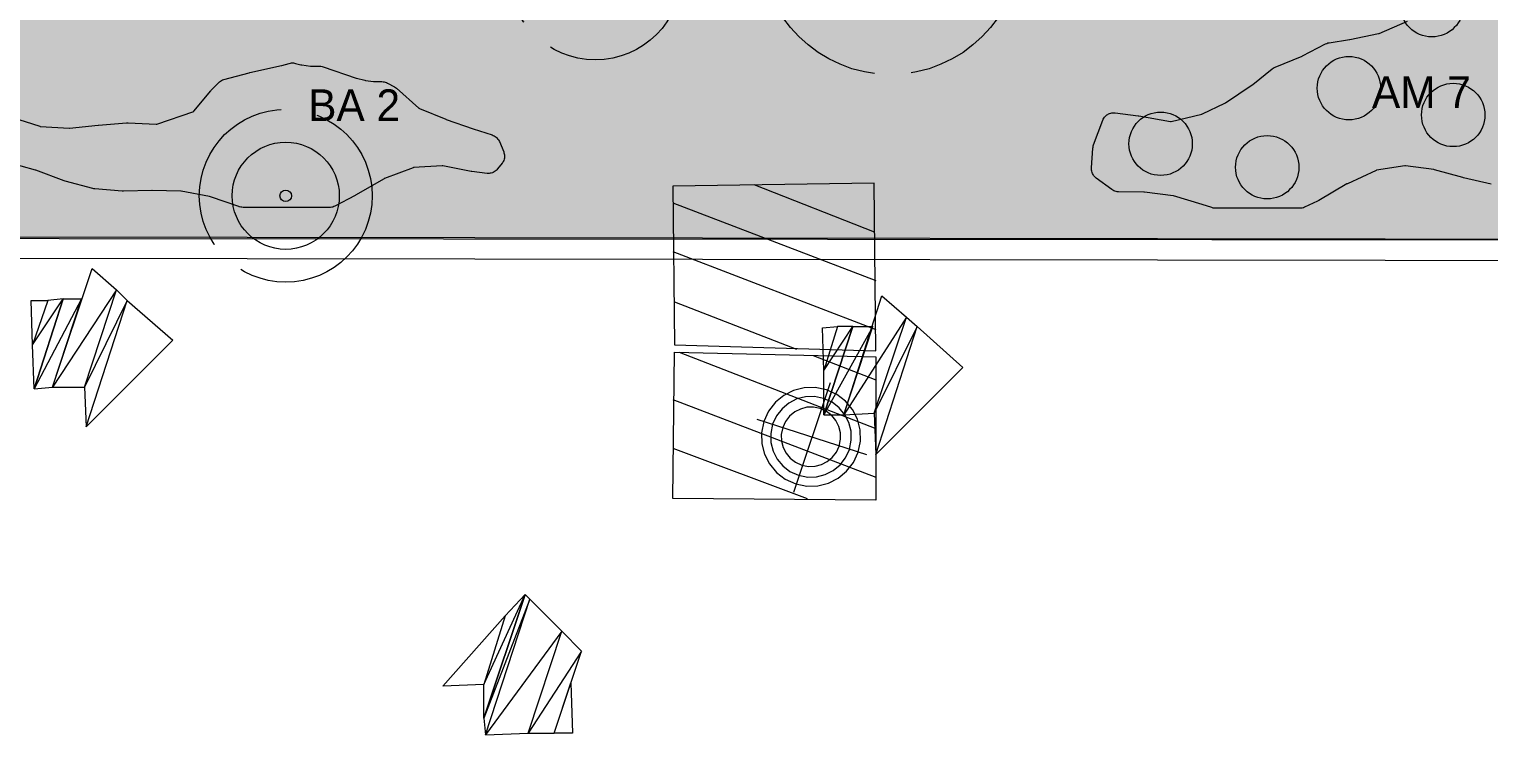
# Model space of a CAD drawing. Header units: metres. Extents: x 1 to 213, y 1 to 147.
# Drawn here: x 92.74 to 102.87, y 15.31 to 20.21 of the extents above; entities that cross this region are included whole.
import ezdxf

# ---------------------------------------------------------------- set-up
doc = ezdxf.new("R2010")
doc.units = ezdxf.units.M
doc.linetypes.add('DASHED', pattern=[1.524, 1.27, -0.254])
doc.layers.get('0').update_dxf_attribs({"lineweight": 0, "plot": 0})
for name, color, linetype, lineweight, plot in [('00-BASE-ARQUITECTURA', 8, 'Continuous', 0, False), ('PJ-ARBUSTOS', 82, 'Continuous', 0, False), ('PJ-COPA-ADULTA', 8, 'DASHED', 0, False), ('PJ-ETIQUETAS', 7, 'Continuous', 0, False), ('PJ-GRAVILLA', 42, 'Continuous', 0, False), ('PJ-HERBACEAS', 212, 'Continuous', 0, False), ('PJ-LIMITE-JARDIN', 7, 'Continuous', 0, False), ('PJ-MASAS', 92, 'Continuous', 0, False), ('PJ-MASAS-RELLENO', 92, 'Continuous', 0, False), ('PJ-RIEGO-SECTORES', 5, 'Continuous', 0, False)]:
    doc.layers.add(name, color=color, linetype=linetype, lineweight=lineweight, plot=plot)

# ---------------------------------------------------------------- blocks, each defined once
blk = doc.blocks.new('PJ_AM')
blk.add_circle((0, 0), 0.22)
for tag, p, height in [('CODIGO', (0.15, 0.15), 0.2), ('ESPECIE', (0.15, -0.1), 0.15), ('ZONA', (0.15, -0.3), 0.15)]:
    blk.add_attdef(tag, p, '', height=height)
blk = doc.blocks.new('PJ_BA')
for radius in [0.372, 0.04]:
    blk.add_circle((0, 0), radius)
for tag, p, height in [('CODIGO', (0.15, 0.15), 0.2), ('ESPECIE', (0.15, -0.1), 0.15), ('ZONA', (0.15, -0.3), 0.15)]:
    blk.add_attdef(tag, p, '', height=height)

msp = doc.modelspace()

# ---------------------------------------------------------------- hatches: boundary and pattern name
at = {"layer": 'PJ-GRAVILLA'}
h = msp.add_hatch(dxfattribs=at)
h.set_pattern_fill('GRAVEL', scale=0.03)
h.paths.add_polyline_path([(69.718, 40.217), (86.21, 40.128), (86.431, 40.04), (102.129, 40.04), (102.526, 39.379), (102.526, 39.114), (105.216, 32.015), (106.318, 28.751), (107.288, 26.502), (108.435, 24.43), (109.537, 22.798), (111.257, 20.682), (112.227, 19.756), (112.227, 19.094), (111.919, 18.785), (111.61, 18.741), (60.942, 18.785), (60.722, 18.874), (60.413, 19.27), (60.457, 19.844), (61.207, 20.682), (62.53, 22.578), (63.853, 25.091), (68.527, 37.527), (68.836, 37.791), (69.277, 37.615), (69.453, 37.659), (69.718, 38.012), (69.674, 38.276), (69.056, 38.761), (69.409, 39.864), (69.718, 40.217)])
at = {"layer": 'PJ-MASAS-RELLENO'}
for points in [[(100.658, 19.573), (100.66, 19.573), (100.662, 19.573), (100.876, 19.624), (100.878, 19.625), (100.88, 19.626), (101.034, 19.7), (101.039, 19.703), (101.225, 19.827), (101.228, 19.829), (101.364, 19.938), (101.37, 19.943), (101.377, 19.947), (101.384, 19.95), (101.571, 20.027), (101.574, 20.028), (101.734, 20.111), (101.742, 20.115), (101.75, 20.118), (101.759, 20.119), (101.901, 20.142), (101.903, 20.142), (102.101, 20.183), (102.103, 20.183), (102.105, 20.184), (102.303, 20.27), (102.305, 20.271), (102.444, 20.34), (102.451, 20.343), (102.458, 20.346), (102.465, 20.347), (102.472, 20.348), (102.48, 20.349), (102.725, 20.348), (102.729, 20.348), (102.753, 20.347), (102.761, 20.346), (102.783, 20.343), (102.791, 20.341), (102.813, 20.335), (102.821, 20.333), (102.842, 20.325), (102.849, 20.322), (102.869, 20.312), (102.876, 20.308), (102.895, 20.296), (102.902, 20.291), (102.92, 20.278), (102.926, 20.272), (102.942, 20.257), (102.947, 20.251), (102.962, 20.234), (102.967, 20.227), (102.98, 20.209), (102.984, 20.202), (102.995, 20.182), (102.998, 20.175), (103.007, 20.154), (103.01, 20.147), (103.017, 20.123), (103.018, 20.119), (103.02, 20.112), (103.02, 20.11), (103.024, 20.098), (103.024, 20.096), (103.047, 20.034), (103.047, 20.032), (103.052, 20.02), (103.053, 20.019), (103.076, 19.969), (103.079, 19.962), (103.082, 19.954), (103.083, 19.945), (103.084, 19.937), (103.087, 19.799), (103.088, 19.797), (103.088, 19.795), (103.186, 19.584), (103.186, 19.582), (103.188, 19.582), (103.396, 19.526), (103.397, 19.526), (103.399, 19.526), (103.597, 19.529), (103.6, 19.529), (103.797, 19.55), (103.803, 19.55), (103.995, 19.556), (104.007, 19.555), (104.201, 19.532), (104.203, 19.532), (104.426, 19.498), (104.428, 19.498), (104.429, 19.498), (104.536, 19.51), (104.544, 19.511), (104.551, 19.511), (104.558, 19.51), (104.566, 19.508), (104.629, 19.492), (104.637, 19.489), (104.645, 19.486), (104.652, 19.482), (104.659, 19.477), (104.665, 19.471), (104.671, 19.465), (104.676, 19.458), (104.754, 19.34), (104.758, 19.334), (104.761, 19.327), (104.763, 19.32), (104.765, 19.313), (104.766, 19.306), (104.767, 19.298), (104.767, 19.291), (104.752, 19.089), (104.751, 19.082), (104.75, 19.075), (104.747, 19.067), (104.744, 19.06), (104.741, 19.054), (104.737, 19.048), (104.732, 19.042), (104.727, 19.036), (104.721, 19.032), (104.715, 19.027), (104.638, 18.979), (104.631, 18.976), (104.624, 18.973), (104.617, 18.97), (104.61, 18.969), (104.603, 18.968), (104.595, 18.967), (104.021, 18.968), (104.013, 18.968), (104.005, 18.97), (103.997, 18.972), (103.989, 18.974), (103.896, 19.015), (103.895, 19.015), (103.696, 19.092), (103.695, 19.092), (103.693, 19.093), (103.495, 19.13), (103.493, 19.13), (103.492, 19.13), (103.293, 19.131), (103.291, 19.131), (103.095, 19.122), (103.087, 19.123), (102.896, 19.136), (102.89, 19.137), (102.884, 19.138), (102.691, 19.182), (102.687, 19.183), (102.49, 19.238), (102.485, 19.239), (102.288, 19.266), (102.286, 19.266), (102.284, 19.266), (102.087, 19.234), (102.085, 19.233), (102.084, 19.232), (101.886, 19.141), (101.882, 19.139), (101.686, 19.023), (101.679, 19.02), (101.588, 18.977), (101.58, 18.974), (101.571, 18.972), (101.563, 18.971), (101.554, 18.97), (100.97, 18.971), (100.962, 18.971), (100.953, 18.972), (100.945, 18.975), (100.878, 18.997), (100.877, 18.997), (100.678, 19.056), (100.677, 19.057), (100.675, 19.057), (100.478, 19.082), (100.473, 19.082), (100.297, 19.085), (100.288, 19.085), (100.28, 19.087), (100.272, 19.089), (100.265, 19.092), (100.257, 19.096), (100.251, 19.1), (100.141, 19.18), (100.135, 19.185), (100.129, 19.191), (100.124, 19.197), (100.12, 19.204), (100.116, 19.211), (100.113, 19.219), (100.111, 19.227), (100.109, 19.235), (100.108, 19.243), (100.109, 19.251), (100.119, 19.388), (100.12, 19.395), (100.121, 19.403), (100.124, 19.41), (100.188, 19.582), (100.191, 19.589), (100.195, 19.595), (100.199, 19.602), (100.204, 19.608), (100.209, 19.613), (100.215, 19.618), (100.222, 19.622), (100.228, 19.626), (100.235, 19.629), (100.243, 19.631), (100.25, 19.633), (100.258, 19.633), (100.265, 19.634), (100.273, 19.633), (100.434, 19.613), (100.438, 19.612), (100.658, 19.573)], [(91.068, 19.387), (91.068, 19.389), (91.073, 19.477), (91.074, 19.484), (91.076, 19.492), (91.078, 19.499), (91.081, 19.506), (91.085, 19.513), (91.089, 19.52), (91.094, 19.526), (91.1, 19.531), (91.106, 19.536), (91.112, 19.54), (91.255, 19.626), (91.256, 19.627), (91.257, 19.629), (91.389, 19.794), (91.391, 19.795), (91.392, 19.797), (91.489, 19.983), (91.49, 19.986), (91.536, 20.093), (91.54, 20.1), (91.544, 20.107), (91.549, 20.113), (91.554, 20.119), (91.56, 20.124), (91.566, 20.129), (91.573, 20.132), (91.683, 20.189), (91.69, 20.192), (91.697, 20.195), (91.705, 20.197), (91.713, 20.198), (91.721, 20.198), (91.729, 20.198), (91.736, 20.196), (91.744, 20.194), (91.751, 20.191), (91.941, 20.109), (91.948, 20.105), (91.955, 20.101), (91.961, 20.096), (91.967, 20.09), (91.972, 20.084), (91.977, 20.077), (91.981, 20.07), (91.984, 20.062), (92.009, 19.993), (92.01, 19.991), (92.015, 19.979), (92.015, 19.977), (92.049, 19.906), (92.05, 19.904), (92.056, 19.893), (92.057, 19.891), (92.098, 19.823), (92.099, 19.822), (92.106, 19.811), (92.107, 19.81), (92.146, 19.757), (92.147, 19.756), (92.15, 19.752), (92.151, 19.751), (92.153, 19.751), (92.158, 19.75), (92.16, 19.75), (92.297, 19.75), (92.305, 19.75), (92.312, 19.749), (92.319, 19.747), (92.326, 19.745), (92.332, 19.742), (92.408, 19.705), (92.409, 19.705), (92.609, 19.604), (92.61, 19.603), (92.612, 19.603), (92.81, 19.54), (92.812, 19.539), (92.813, 19.539), (93.012, 19.527), (93.013, 19.527), (93.015, 19.527), (93.215, 19.547), (93.216, 19.547), (93.411, 19.564), (93.422, 19.564), (93.617, 19.554), (93.619, 19.554), (93.621, 19.554), (93.877, 19.643), (93.878, 19.644), (93.879, 19.645), (93.995, 19.785), (93.999, 19.79), (94.05, 19.842), (94.056, 19.848), (94.063, 19.853), (94.07, 19.858), (94.078, 19.861), (94.086, 19.864), (94.263, 19.911), (94.266, 19.912), (94.487, 19.961), (94.489, 19.961), (94.541, 19.976), (94.548, 19.978), (94.555, 19.979), (94.563, 19.979), (94.57, 19.979), (94.577, 19.978), (94.584, 19.976), (94.622, 19.966), (94.627, 19.965), (94.688, 19.957), (94.694, 19.956), (94.752, 19.956), (94.76, 19.956), (94.769, 19.954), (94.777, 19.952), (95.005, 19.874), (95.008, 19.874), (95.064, 19.859), (95.069, 19.857), (95.125, 19.85), (95.13, 19.85), (95.184, 19.85), (95.192, 19.849), (95.2, 19.848), (95.207, 19.846), (95.215, 19.843), (95.222, 19.84), (95.27, 19.813), (95.278, 19.809), (95.284, 19.803), (95.44, 19.666), (95.442, 19.665), (95.444, 19.664), (95.627, 19.588), (95.63, 19.587), (95.817, 19.522), (95.818, 19.521), (95.95, 19.479), (95.957, 19.476), (95.964, 19.472), (95.97, 19.468), (95.976, 19.464), (95.982, 19.459), (95.987, 19.453), (95.992, 19.447), (95.995, 19.44), (95.999, 19.434), (96.029, 19.363), (96.031, 19.356), (96.033, 19.348), (96.034, 19.341), (96.035, 19.333), (96.035, 19.325), (96.034, 19.318), (96.032, 19.31), (96.029, 19.303), (96.026, 19.296), (96.022, 19.289), (96.018, 19.283), (95.986, 19.243), (95.982, 19.237), (95.976, 19.232), (95.97, 19.227), (95.964, 19.223), (95.957, 19.219), (95.951, 19.217), (95.943, 19.214), (95.936, 19.213), (95.929, 19.212), (95.921, 19.212), (95.914, 19.212), (95.808, 19.225), (95.803, 19.226), (95.606, 19.265), (95.604, 19.265), (95.602, 19.265), (95.404, 19.253), (95.402, 19.252), (95.4, 19.252), (95.202, 19.176), (95.2, 19.176), (95.199, 19.175), (95, 19.061), (94.997, 19.059), (94.857, 18.985), (94.85, 18.982), (94.842, 18.979), (94.835, 18.977), (94.827, 18.976), (94.819, 18.976), (94.22, 18.976), (94.212, 18.977), (94.204, 18.978), (94.196, 18.98), (94.193, 18.981), (94.191, 18.982), (93.993, 19.049), (93.987, 19.051), (93.79, 19.089), (93.788, 19.089), (93.787, 19.09), (93.588, 19.094), (93.586, 19.094), (93.39, 19.088), (93.381, 19.089), (93.191, 19.104), (93.183, 19.105), (93.176, 19.107), (92.985, 19.158), (92.978, 19.16), (92.782, 19.234), (92.779, 19.235), (92.58, 19.291), (92.578, 19.291), (92.577, 19.291), (92.379, 19.29), (92.377, 19.29), (92.375, 19.289), (92.177, 19.22), (92.175, 19.22), (92.174, 19.219), (91.974, 19.106), (91.972, 19.105), (91.779, 19.002), (91.771, 18.998), (91.763, 18.995), (91.718, 18.982), (91.71, 18.98), (91.703, 18.979), (91.695, 18.979), (91.21, 18.979), (91.201, 18.98), (91.193, 18.981), (91.163, 18.987), (91.155, 18.99), (91.148, 18.993), (91.14, 18.996), (91.133, 19.001), (91.127, 19.006), (90.991, 19.128), (90.985, 19.134), (90.98, 19.14), (90.976, 19.146), (90.972, 19.153), (90.969, 19.16), (90.966, 19.168), (90.965, 19.175), (90.964, 19.183), (90.964, 19.191), (90.965, 19.199), (90.966, 19.206), (90.968, 19.214), (90.971, 19.221), (90.975, 19.228), (91.067, 19.385), (91.068, 19.387)]]:
    msp.add_hatch(color=7, dxfattribs=at).paths.add_polyline_path(points)

# ---------------------------------------------------------------- linework, layer by layer
at = {"layer": '00-BASE-ARQUITECTURA'}
for points in [[(97.204, 19.124), (97.215, 18.023), (98.612, 17.981), (98.601, 19.145)], [(97.215, 17.97), (98.612, 17.939), (98.612, 16.944), (97.204, 16.954)]]:
    msp.add_lwpolyline(points, close=True, dxfattribs=at)
for points in [[(97.765, 19.135), (98.601, 18.807)], [(97.204, 19.008), (98.612, 18.468)], [(61.062, 18.817), (111.629, 18.743)], [(61.062, 18.669), (111.629, 18.595)], [(97.204, 18.669), (98.612, 18.129)], [(93.341, 18.404), (92.897, 17.727), (93.172, 18.553), (93.341, 18.404)], [(92.971, 18.341), (92.865, 18.33), (92.759, 18.023), (92.971, 18.341)], [(92.971, 18.341), (92.77, 17.716), (92.759, 18.023), (92.971, 18.341)], [(92.897, 17.727), (93.098, 18.341), (92.77, 17.716), (92.897, 17.727)], [(93.098, 18.341), (92.77, 17.716), (92.971, 18.341), (93.098, 18.341)], [(93.119, 17.727), (93.341, 18.404), (92.897, 17.727), (93.119, 17.727)], [(93.416, 18.33), (93.119, 17.727), (93.341, 18.404), (93.416, 18.33)], [(98.824, 18.214), (98.39, 17.537), (98.654, 18.362), (98.824, 18.214)], [(92.865, 18.33), (92.759, 18.023), (92.749, 18.33), (92.865, 18.33)], [(93.13, 17.452), (93.416, 18.33), (93.119, 17.727), (93.13, 17.452)], [(93.733, 18.055), (93.13, 17.452), (93.416, 18.33), (93.733, 18.055)], [(97.215, 18.32), (98.062, 17.992)], [(98.347, 18.15), (98.252, 17.843), (98.242, 18.14), (98.347, 18.15)], [(98.39, 17.537), (98.591, 18.15), (98.252, 17.537), (98.39, 17.537)], [(98.591, 18.15), (98.252, 17.537), (98.453, 18.15), (98.591, 18.15)], [(98.453, 18.15), (98.347, 18.15), (98.252, 17.843), (98.453, 18.15)], [(98.453, 18.15), (98.252, 17.537), (98.252, 17.843), (98.453, 18.15)], [(98.601, 17.547), (98.824, 18.214), (98.39, 17.537), (98.601, 17.547)], [(98.898, 18.15), (98.601, 17.547), (98.824, 18.214), (98.898, 18.15)], [(98.612, 17.261), (98.898, 18.15), (98.601, 17.547), (98.612, 17.261)], [(99.215, 17.865), (98.612, 17.261), (98.898, 18.15), (99.215, 17.865)], [(97.247, 17.97), (98.612, 17.441)], [(98.178, 17.949), (98.612, 17.78)], [(98.294, 17.759), (98.04, 16.997)], [(97.204, 17.642), (98.612, 17.103)], [(98.056, 17.056), (98.133, 17.04), (98.21, 17.042), (98.284, 17.061), (98.351, 17.095), (98.409, 17.144), (98.456, 17.204), (98.489, 17.277), (98.505, 17.354), (98.503, 17.431), (98.484, 17.505), (98.45, 17.572), (98.402, 17.63), (98.341, 17.677), (98.269, 17.71), (98.191, 17.726), (98.114, 17.724), (98.041, 17.705), (97.974, 17.671), (97.915, 17.623), (97.868, 17.562), (97.835, 17.49), (97.819, 17.412), (97.821, 17.335), (97.84, 17.262), (97.874, 17.195), (97.923, 17.136), (97.983, 17.089), (98.056, 17.056)], [(98.075, 17.116), (98.139, 17.104), (98.201, 17.105), (98.261, 17.121), (98.316, 17.149), (98.364, 17.188), (98.402, 17.237), (98.429, 17.296), (98.442, 17.36), (98.44, 17.422), (98.425, 17.482), (98.397, 17.537), (98.357, 17.585), (98.308, 17.623), (98.249, 17.65), (98.186, 17.663), (98.123, 17.661), (98.063, 17.646), (98.008, 17.618), (97.961, 17.578), (97.922, 17.529), (97.895, 17.47), (97.883, 17.406), (97.884, 17.344), (97.9, 17.284), (97.928, 17.229), (97.967, 17.182), (98.016, 17.143), (98.075, 17.116)], [(98.098, 17.187), (98.145, 17.177), (98.191, 17.179), (98.235, 17.19), (98.275, 17.211), (98.31, 17.239), (98.339, 17.276), (98.358, 17.319), (98.368, 17.366), (98.367, 17.412), (98.355, 17.456), (98.335, 17.496), (98.306, 17.531), (98.269, 17.56), (98.226, 17.579), (98.179, 17.589), (98.133, 17.588), (98.089, 17.576), (98.049, 17.556), (98.014, 17.527), (97.986, 17.49), (97.966, 17.447), (97.956, 17.4), (97.958, 17.354), (97.969, 17.31), (97.99, 17.27), (98.018, 17.235), (98.055, 17.207), (98.098, 17.187)], [(97.786, 17.505), (98.548, 17.261)], [(97.204, 17.304), (98.136, 16.954)], [(96.21, 16.256), (95.892, 15.43), (96.178, 16.288), (96.21, 16.256)], [(96.178, 16.288), (96.04, 16.14), (95.892, 15.663), (96.178, 16.288)], [(96.178, 16.288), (95.892, 15.43), (95.892, 15.663), (96.178, 16.288)], [(95.903, 15.314), (96.21, 16.256), (95.892, 15.43), (95.903, 15.314)], [(96.432, 16.034), (95.903, 15.314), (96.21, 16.256), (96.432, 16.034)], [(96.04, 16.14), (95.892, 15.663), (95.606, 15.653), (96.04, 16.14)], [(96.199, 15.325), (96.432, 16.034), (95.903, 15.314), (96.199, 15.325)], [(96.569, 15.896), (96.199, 15.325), (96.432, 16.034), (96.569, 15.896)], [(96.379, 15.325), (96.569, 15.896), (96.199, 15.325), (96.379, 15.325)], [(96.506, 15.325), (96.379, 15.325), (96.495, 15.674), (96.506, 15.325)]]:
    msp.add_lwpolyline(points, dxfattribs=at)
at = {"layer": 'PJ-COPA-ADULTA'}
for centre, radius in [((98.714, 20.799), 0.9), ((96.665, 20.601), 0.6), ((94.516, 19.057), 0.6)]:
    msp.add_circle(centre, radius, dxfattribs=at)
at = {"layer": 'PJ-LIMITE-JARDIN'}
msp.add_lwpolyline([(111.61, 18.741), (60.942, 18.785), (60.722, 18.874), (60.413, 19.27), (60.457, 19.844), (61.207, 20.682), (62.53, 22.578), (63.853, 25.091), (68.527, 37.527), (68.836, 37.791), (69.277, 37.615), (69.453, 37.659), (69.718, 38.012), (69.674, 38.276), (69.056, 38.761), (69.409, 39.864), (69.718, 40.217), (69.718, 40.217), (86.21, 40.128), (86.431, 40.04), (102.129, 40.04), (102.526, 39.379), (102.526, 39.114), (105.216, 32.015)], dxfattribs=at)
at = {"layer": 'PJ-MASAS'}
for points in [[(102.884, 19.138), (102.691, 19.182), (102.687, 19.183), (102.49, 19.238), (102.485, 19.239), (102.288, 19.266), (102.286, 19.266), (102.284, 19.266), (102.087, 19.234), (102.085, 19.233), (102.084, 19.232), (101.886, 19.141), (101.882, 19.139), (101.686, 19.023), (101.679, 19.02), (101.588, 18.977), (101.58, 18.974), (101.571, 18.972), (101.563, 18.971), (101.554, 18.97), (100.97, 18.971), (100.962, 18.971), (100.953, 18.972), (100.945, 18.975), (100.878, 18.997), (100.877, 18.997), (100.678, 19.056), (100.677, 19.057), (100.675, 19.057), (100.478, 19.082), (100.473, 19.082), (100.297, 19.085), (100.288, 19.085), (100.28, 19.087), (100.272, 19.089), (100.265, 19.092), (100.257, 19.096), (100.251, 19.1), (100.141, 19.18), (100.135, 19.185), (100.129, 19.191), (100.124, 19.197), (100.12, 19.204), (100.116, 19.211), (100.113, 19.219), (100.111, 19.227), (100.109, 19.235), (100.108, 19.243), (100.109, 19.251), (100.119, 19.388), (100.12, 19.395), (100.121, 19.403), (100.124, 19.41), (100.188, 19.582), (100.191, 19.589), (100.195, 19.595), (100.199, 19.602), (100.204, 19.608), (100.209, 19.613), (100.215, 19.618), (100.222, 19.622), (100.228, 19.626), (100.235, 19.629), (100.243, 19.631), (100.25, 19.633), (100.258, 19.633), (100.265, 19.634), (100.273, 19.633), (100.434, 19.613), (100.438, 19.612), (100.658, 19.573), (100.658, 19.573), (100.66, 19.573), (100.662, 19.573), (100.876, 19.624), (100.878, 19.625), (100.88, 19.626), (101.034, 19.7), (101.039, 19.703), (101.225, 19.827), (101.228, 19.829), (101.364, 19.938), (101.37, 19.943), (101.377, 19.947), (101.384, 19.95), (101.571, 20.027), (101.574, 20.028), (101.734, 20.111), (101.742, 20.115), (101.75, 20.118), (101.759, 20.119), (101.901, 20.142), (101.903, 20.142), (102.101, 20.183), (102.103, 20.183), (102.105, 20.184), (102.303, 20.27)], [(92.612, 19.603), (92.81, 19.54), (92.812, 19.539), (92.813, 19.539), (93.012, 19.527), (93.013, 19.527), (93.015, 19.527), (93.215, 19.547), (93.216, 19.547), (93.411, 19.564), (93.422, 19.564), (93.617, 19.554), (93.619, 19.554), (93.621, 19.554), (93.877, 19.643), (93.878, 19.644), (93.879, 19.645), (93.995, 19.785), (93.999, 19.79), (94.05, 19.842), (94.056, 19.848), (94.063, 19.853), (94.07, 19.858), (94.078, 19.861), (94.086, 19.864), (94.263, 19.911), (94.266, 19.912), (94.487, 19.961), (94.489, 19.961), (94.541, 19.976), (94.548, 19.978), (94.555, 19.979), (94.563, 19.979), (94.57, 19.979), (94.577, 19.978), (94.584, 19.976), (94.622, 19.966), (94.627, 19.965), (94.688, 19.957), (94.694, 19.956), (94.752, 19.956), (94.76, 19.956), (94.769, 19.954), (94.777, 19.952), (95.005, 19.874), (95.008, 19.874), (95.064, 19.859), (95.069, 19.857), (95.125, 19.85), (95.13, 19.85), (95.184, 19.85), (95.192, 19.849), (95.2, 19.848), (95.207, 19.846), (95.215, 19.843), (95.222, 19.84), (95.27, 19.813), (95.278, 19.809), (95.284, 19.803), (95.44, 19.666), (95.442, 19.665), (95.444, 19.664), (95.627, 19.588), (95.63, 19.587), (95.817, 19.522), (95.818, 19.521), (95.95, 19.479), (95.957, 19.476), (95.964, 19.472), (95.97, 19.468), (95.976, 19.464), (95.982, 19.459), (95.987, 19.453), (95.992, 19.447), (95.995, 19.44), (95.999, 19.434), (96.029, 19.363), (96.031, 19.356), (96.033, 19.348), (96.034, 19.341), (96.035, 19.333), (96.035, 19.325), (96.034, 19.318), (96.032, 19.31), (96.029, 19.303), (96.026, 19.296), (96.022, 19.289), (96.018, 19.283), (95.986, 19.243), (95.982, 19.237), (95.976, 19.232), (95.97, 19.227), (95.964, 19.223), (95.957, 19.219), (95.951, 19.217), (95.943, 19.214), (95.936, 19.213), (95.929, 19.212), (95.921, 19.212), (95.914, 19.212), (95.808, 19.225), (95.803, 19.226), (95.606, 19.265), (95.604, 19.265), (95.602, 19.265), (95.404, 19.253), (95.402, 19.252), (95.4, 19.252), (95.202, 19.176), (95.2, 19.176), (95.199, 19.175), (95, 19.061), (94.997, 19.059), (94.857, 18.985), (94.85, 18.982), (94.842, 18.979), (94.835, 18.977), (94.827, 18.976), (94.819, 18.976), (94.22, 18.976), (94.212, 18.977), (94.204, 18.978), (94.196, 18.98), (94.193, 18.981), (94.191, 18.982), (93.993, 19.049), (93.987, 19.051), (93.79, 19.089), (93.788, 19.089), (93.787, 19.09), (93.588, 19.094), (93.586, 19.094), (93.39, 19.088), (93.381, 19.089), (93.191, 19.104), (93.183, 19.105), (93.176, 19.107), (92.985, 19.158), (92.978, 19.16), (92.782, 19.234), (92.779, 19.235), (92.58, 19.291)]]:
    msp.add_lwpolyline(points, dxfattribs=at)
at = {"layer": 'PJ-RIEGO-SECTORES'}
msp.add_lwpolyline([(111.61, 18.741), (60.942, 18.785), (60.722, 18.874), (60.413, 19.27), (60.457, 19.844), (61.207, 20.682), (62.53, 22.578), (63.853, 25.091), (68.527, 37.527), (68.836, 37.791), (69.277, 37.615), (69.453, 37.659), (69.718, 38.012), (69.674, 38.276), (69.056, 38.761), (69.409, 39.864), (69.718, 40.217), (86.21, 40.128), (86.21, 40.128), (86.431, 40.04), (102.129, 40.04), (102.526, 39.379), (102.526, 39.114), (105.216, 32.015)], dxfattribs=at)

# ---------------------------------------------------------------- block references
at = {"layer": 'PJ-ARBUSTOS'}
msp.add_blockref('PJ_BA', (94.516, 19.057), dxfattribs=at)
at = {"layer": 'PJ-HERBACEAS'}
for p in [(102.472, 20.38), (101.896, 19.804), (102.62, 19.618), (100.589, 19.418), (101.329, 19.255)]:
    msp.add_blockref('PJ_AM', p, dxfattribs=at)

# ---------------------------------------------------------------- texts
at = {"layer": 'PJ-ETIQUETAS'}
for s, p in [('AM 7', (102.056, 19.667)), ('BA 2', (94.672, 19.576))]:
    msp.add_text(s, height=0.22, dxfattribs=at).set_placement(p)

doc.saveas('drawing.dxf')
